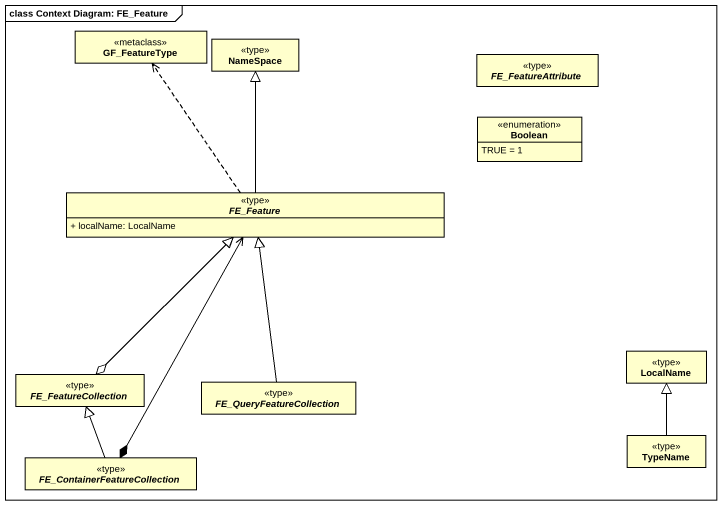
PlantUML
@startuml
mainframe class Context Diagram: FE_Feature
hide circle
hide empty members
skinparam classAttributeIconSize 0
class GF_FeatureType <<metaclass>>
class "NameSpace" as NameSpace_ <<type>>
abstract class FE_FeatureAttribute <<type>>
enum Boolean {
  TRUE = 1
}
abstract class FE_Feature <<type>> {
  + localName: LocalName
}
abstract class FE_FeatureCollection <<type>>
abstract class FE_QueryFeatureCollection <<type>>
class LocalName <<type>>
abstract class "FE_ContainerFeatureCollection" as FE_ContainerFeatureCollectio <<type>>
class TypeName <<type>>
FE_Feature .up.> GF_FeatureType
FE_Feature -up-|> NameSpace_
FE_FeatureCollection -up-|> FE_Feature
FE_FeatureCollection o-up-> FE_Feature
FE_QueryFeatureCollection -up-|> FE_Feature
FE_ContainerFeatureCollectio *-up-> FE_Feature
FE_ContainerFeatureCollectio -up-|> FE_FeatureCollection
TypeName -up-|> LocalName
@enduml
